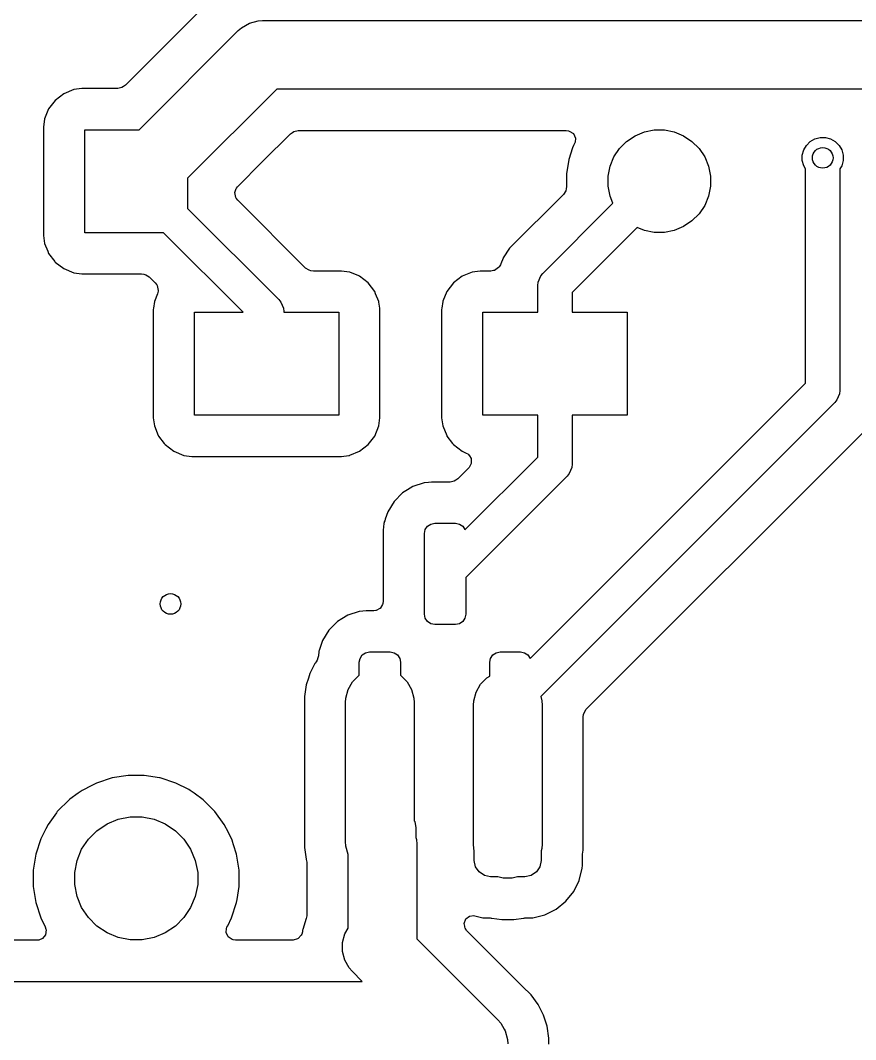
# Model space of a CAD drawing. Header units: inches. Extents: x 1.32 to 5.22, y -7.01 to -1.14.
# Drawn here: x 3.851 to 4.33, y -5.801 to -5.216 of the extents above; entities that cross this region are included whole.
import ezdxf

# ---------------------------------------------------------------- set-up
doc = ezdxf.new("R2010")
doc.units = ezdxf.units.IN
doc.header["$MEASUREMENT"] = 0
doc.layers.add('B.Cu', color=153, linetype='CONTINUOUS', true_color=0x4d7fc4)

msp = doc.modelspace()

# ---------------------------------------------------------------- linework, layer by layer
at = {"layer": 'B.Cu', "linetype": 'CONTINUOUS'}
for p, q in [((3.96172, -5.203), (3.91114, -5.25357)), ((3.97584, -5.2223), (3.97778, -5.2206)), ((3.97778, -5.2206), (3.98223, -5.21803)), ((3.97778, -5.2206), (3.97778, -5.2206)), ((3.98223, -5.21803), (3.9824, -5.21799)), ((3.9824, -5.21799), (3.98719, -5.2167)), ((3.98719, -5.2167), (3.98976, -5.21654)), ((3.98719, -5.2167), (3.98719, -5.2167)), ((3.98976, -5.21654), (5.03937, -5.21654)), ((3.91901, -5.27913), (3.97584, -5.2223)), ((3.88162, -5.2561), (3.87587, -5.25848)), ((3.88625, -5.25549), (3.88162, -5.2561)), ((3.88162, -5.2561), (3.88162, -5.2561)), ((3.88162, -5.2561), (3.88162, -5.2561)), ((3.90678, -5.25549), (3.88625, -5.25549)), ((3.90912, -5.25489), (3.90678, -5.25549)), ((3.91003, -5.2544), (3.90912, -5.25489)), ((3.91114, -5.25357), (3.91003, -5.2544)), ((3.99792, -5.25591), (3.94685, -5.30697)), ((5.03122, -5.25591), (3.99792, -5.25591)), ((3.87093, -5.26227), (3.86714, -5.26721)), ((3.87587, -5.25848), (3.87093, -5.26227)), ((3.86714, -5.26721), (3.86483, -5.2728)), ((3.86476, -5.27296), (3.86415, -5.27758)), ((3.86478, -5.27292), (3.86476, -5.27296)), ((3.86483, -5.2728), (3.86478, -5.27292)), ((3.86415, -5.27758), (3.86415, -5.27758)), ((3.86415, -5.27758), (3.86415, -5.33974)), ((3.8878, -5.33819), (3.8878, -5.27913)), ((3.8878, -5.27913), (3.91901, -5.27913)), ((4.00781, -5.28014), (4.01015, -5.27955)), ((4.01015, -5.27955), (4.16382, -5.27955)), ((4.16382, -5.27955), (4.16519, -5.27974)), ((4.16519, -5.27974), (4.16572, -5.2799)), ((4.16572, -5.2799), (4.16803, -5.28139)), ((4.20875, -5.28041), (4.21443, -5.27928)), ((4.21443, -5.27928), (4.22022, -5.27928)), ((4.22022, -5.27928), (4.22589, -5.28041)), ((3.98983, -5.29743), (4.00578, -5.28147)), ((4.00578, -5.28147), (4.0069, -5.28064)), ((4.0069, -5.28064), (4.00781, -5.28014)), ((4.16803, -5.28139), (4.16917, -5.28389)), ((4.16919, -5.28402), (4.16901, -5.28619)), ((4.16917, -5.28389), (4.16917, -5.28389)), ((4.16917, -5.28389), (4.16919, -5.28402)), ((4.1945, -5.28993), (4.19859, -5.28584)), ((4.19859, -5.28584), (4.2034, -5.28262)), ((4.2034, -5.28262), (4.20875, -5.28041)), ((4.22589, -5.28041), (4.23124, -5.28262)), ((4.23124, -5.28262), (4.23605, -5.28584)), ((4.23605, -5.28584), (4.24015, -5.28993)), ((4.30383, -5.28591), (4.3065, -5.28436)), ((4.3065, -5.28436), (4.30948, -5.28357)), ((4.30948, -5.28357), (4.31257, -5.28357)), ((4.31257, -5.28357), (4.31554, -5.28436)), ((4.31554, -5.28436), (4.31821, -5.28591)), ((4.16762, -5.28959), (4.16546, -5.29621)), ((4.16805, -5.28825), (4.16762, -5.28959)), ((4.16868, -5.287), (4.16805, -5.28825)), ((4.16805, -5.28825), (4.16805, -5.28825)), ((4.16805, -5.28825), (4.16805, -5.28825)), ((4.16899, -5.28626), (4.16868, -5.287)), ((4.16901, -5.28619), (4.16899, -5.28626)), ((4.19128, -5.29474), (4.1945, -5.28993)), ((4.24015, -5.28993), (4.24336, -5.29474)), ((4.29931, -5.29373), (4.30011, -5.29076)), ((4.30011, -5.29076), (4.30165, -5.28809)), ((4.30165, -5.28809), (4.30383, -5.28591)), ((4.31821, -5.28591), (4.32039, -5.28809)), ((4.32039, -5.28809), (4.32194, -5.29076)), ((4.32194, -5.29076), (4.32273, -5.29373)), ((3.97546, -5.3118), (3.98983, -5.29743)), ((4.16546, -5.29621), (4.16415, -5.30448)), ((4.18907, -5.30009), (4.19128, -5.29474)), ((4.24336, -5.29474), (4.24558, -5.30009)), ((4.29931, -5.29682), (4.29931, -5.29373)), ((4.30011, -5.2998), (4.29931, -5.29682)), ((4.32273, -5.29682), (4.32194, -5.2998)), ((4.32273, -5.29373), (4.32273, -5.29682)), ((4.18794, -5.30577), (4.18907, -5.30009)), ((4.24558, -5.30009), (4.24671, -5.30577)), ((4.30118, -5.30165), (4.30011, -5.2998)), ((4.30118, -5.42456), (4.30118, -5.30165)), ((4.32194, -5.2998), (4.32087, -5.30165)), ((4.32087, -5.30165), (4.32087, -5.42864)), ((3.94685, -5.30697), (3.94685, -5.32427)), ((4.16415, -5.30448), (4.16415, -5.31175)), ((4.18794, -5.31156), (4.18794, -5.30577)), ((4.24671, -5.30577), (4.24671, -5.31156)), ((3.97388, -5.31516), (3.97464, -5.31287)), ((3.97464, -5.31287), (3.9748, -5.31261)), ((3.9748, -5.31261), (3.97546, -5.3118)), ((4.16366, -5.31412), (4.16243, -5.3162)), ((4.16396, -5.31313), (4.16366, -5.31412)), ((4.16415, -5.31175), (4.16396, -5.31313)), ((4.18907, -5.31723), (4.18794, -5.31156)), ((4.24671, -5.31156), (4.24558, -5.31723)), ((3.97387, -5.31523), (3.97388, -5.31516)), ((3.97446, -5.31792), (3.97387, -5.31523)), ((3.97475, -5.31846), (3.97446, -5.31792)), ((3.97558, -5.31957), (3.97475, -5.31846)), ((4.01451, -5.35849), (3.97558, -5.31957)), ((4.16243, -5.3162), (4.13147, -5.34716)), ((4.19076, -5.32131), (4.18907, -5.31723)), ((4.24558, -5.31723), (4.24336, -5.32258)), ((3.94685, -5.32427), (3.99909, -5.3765)), ((4.15052, -5.36154), (4.19076, -5.32131)), ((4.24336, -5.32258), (4.24015, -5.32739)), ((4.23605, -5.33149), (4.23124, -5.3347)), ((4.24015, -5.32739), (4.23605, -5.33149)), ((3.93293, -5.33819), (3.8878, -5.33819)), ((3.9786, -5.38386), (3.93293, -5.33819)), ((4.20467, -5.33523), (4.16732, -5.37258)), ((4.20875, -5.33692), (4.20467, -5.33523)), ((4.21443, -5.33805), (4.20875, -5.33692)), ((4.22022, -5.33805), (4.21443, -5.33805)), ((4.22589, -5.33692), (4.22022, -5.33805)), ((4.23124, -5.3347), (4.22589, -5.33692)), ((3.86415, -5.33974), (3.86476, -5.34436)), ((3.86476, -5.34436), (3.86476, -5.34436)), ((3.86476, -5.34436), (3.86476, -5.34436)), ((3.86476, -5.34436), (3.86476, -5.34436)), ((3.86476, -5.34436), (3.86659, -5.34877)), ((3.86659, -5.34877), (3.86714, -5.35011)), ((3.86714, -5.35011), (3.87071, -5.35476)), ((4.13147, -5.34716), (4.12781, -5.35264)), ((4.13147, -5.34716), (4.13147, -5.34716)), ((3.87071, -5.35476), (3.87093, -5.35505)), ((3.87093, -5.35505), (3.87587, -5.35884)), ((4.12642, -5.35599), (4.12619, -5.35655)), ((4.12774, -5.3528), (4.12642, -5.35599)), ((4.12642, -5.35599), (4.12642, -5.35599)), ((4.12642, -5.35599), (4.12642, -5.35599)), ((4.12778, -5.3527), (4.12774, -5.3528)), ((4.12781, -5.35264), (4.12778, -5.3527)), ((3.87587, -5.35884), (3.88162, -5.36122)), ((3.88162, -5.36122), (3.88625, -5.36183)), ((3.88625, -5.36183), (3.92041, -5.36183)), ((3.92041, -5.36183), (3.92179, -5.36203)), ((4.01659, -5.35973), (4.01451, -5.35849)), ((4.01758, -5.36002), (4.01659, -5.35973)), ((4.01896, -5.36022), (4.01758, -5.36002)), ((4.03501, -5.36022), (4.01896, -5.36022)), ((4.03502, -5.36022), (4.03501, -5.36022)), ((4.03501, -5.36022), (4.03501, -5.36022)), ((4.03501, -5.36022), (4.03501, -5.36022)), ((4.03509, -5.36023), (4.03502, -5.36022)), ((4.03964, -5.36082), (4.03509, -5.36023)), ((4.03968, -5.36084), (4.03964, -5.36082)), ((4.0398, -5.36089), (4.03968, -5.36084)), ((4.04496, -5.36303), (4.0398, -5.36089)), ((4.10997, -5.36083), (4.10422, -5.36321)), ((4.11459, -5.36022), (4.10997, -5.36082)), ((4.10997, -5.36082), (4.10997, -5.36082)), ((4.10997, -5.36082), (4.10997, -5.36083)), ((4.12078, -5.36022), (4.11459, -5.36022)), ((4.12232, -5.35997), (4.12078, -5.36022)), ((4.12283, -5.3598), (4.12232, -5.35997)), ((4.12509, -5.35823), (4.12283, -5.3598)), ((4.12548, -5.35775), (4.12509, -5.35823)), ((4.12619, -5.35655), (4.12548, -5.35775)), ((4.1493, -5.36304), (4.15052, -5.36154)), ((3.92179, -5.36203), (3.92278, -5.36232)), ((3.92278, -5.36232), (3.92486, -5.36355)), ((3.92486, -5.36355), (3.92824, -5.36694)), ((3.92824, -5.36694), (3.92908, -5.36805)), ((4.04539, -5.36321), (4.04496, -5.36303)), ((4.05033, -5.367), (4.04539, -5.36321)), ((4.04539, -5.36321), (4.04539, -5.36321)), ((4.04539, -5.36321), (4.04539, -5.36321)), ((4.05412, -5.37194), (4.05033, -5.367)), ((4.09928, -5.367), (4.09549, -5.37194)), ((4.10422, -5.36321), (4.09928, -5.367)), ((4.14764, -5.3685), (4.14783, -5.36658)), ((4.14783, -5.36658), (4.1493, -5.36304)), ((4.1493, -5.36304), (4.1493, -5.36304)), ((3.92956, -5.37333), (3.92775, -5.37769)), ((3.92908, -5.36805), (3.92937, -5.36859)), ((3.92937, -5.36859), (3.92996, -5.37128)), ((3.92992, -5.37181), (3.92956, -5.37333)), ((3.92996, -5.37128), (3.92992, -5.37181)), ((4.05466, -5.37325), (4.05412, -5.37194)), ((4.0565, -5.37769), (4.05466, -5.37325)), ((4.09549, -5.37194), (4.09317, -5.37753)), ((4.14764, -5.38386), (4.14764, -5.3685)), ((4.16732, -5.37258), (4.16732, -5.38386)), ((3.92775, -5.37769), (3.92725, -5.38148)), ((3.92775, -5.37769), (3.92775, -5.37769)), ((3.92775, -5.37769), (3.92775, -5.37769)), ((3.92775, -5.37769), (3.92775, -5.37769)), ((3.99909, -5.3765), (4.00031, -5.378)), ((4.00031, -5.378), (4.00178, -5.38154)), ((4.0565, -5.37771), (4.0565, -5.37769)), ((4.05652, -5.37781), (4.0565, -5.37771)), ((4.05653, -5.37784), (4.05652, -5.37781)), ((4.05654, -5.378), (4.05653, -5.37784)), ((4.057, -5.38148), (4.05654, -5.378)), ((4.09311, -5.37769), (4.09261, -5.38148)), ((4.09312, -5.37764), (4.09311, -5.37769)), ((4.09317, -5.37753), (4.09312, -5.37764)), ((3.92725, -5.38148), (3.92715, -5.38231)), ((3.92715, -5.38231), (3.92715, -5.38231)), ((3.92715, -5.38231), (3.92715, -5.44446)), ((3.95079, -5.44291), (3.95079, -5.38386)), ((3.95079, -5.38386), (3.9786, -5.38386)), ((4.00178, -5.38154), (4.00178, -5.38154)), ((4.00178, -5.38154), (4.00197, -5.38346)), ((4.00197, -5.38346), (4.00197, -5.38386)), ((4.00197, -5.38386), (4.03346, -5.38386)), ((4.03346, -5.38386), (4.03346, -5.44291)), ((4.05711, -5.38231), (4.057, -5.38148)), ((4.05711, -5.44446), (4.05711, -5.38231)), ((4.05711, -5.38231), (4.05711, -5.38231)), ((4.05711, -5.38231), (4.05711, -5.38231)), ((4.09261, -5.38148), (4.0925, -5.38231)), ((4.0925, -5.38231), (4.0925, -5.38231)), ((4.0925, -5.38231), (4.0925, -5.44446)), ((4.11614, -5.44291), (4.11614, -5.38386)), ((4.11614, -5.38386), (4.14764, -5.38386)), ((4.16732, -5.38386), (4.19882, -5.38386)), ((4.19882, -5.38386), (4.19882, -5.44291)), ((4.14327, -5.58248), (4.30118, -5.42456)), ((4.32068, -5.43056), (4.31921, -5.43411)), ((4.32087, -5.42864), (4.32068, -5.43056)), ((4.32068, -5.43056), (4.32068, -5.43056)), ((4.31798, -5.4356), (4.14929, -5.60429)), ((4.31921, -5.43411), (4.31798, -5.4356)), ((4.03346, -5.44291), (3.95079, -5.44291)), ((4.14764, -5.44291), (4.11614, -5.44291)), ((4.14764, -5.46689), (4.14764, -5.44291)), ((4.19882, -5.44291), (4.16732, -5.44291)), ((4.16732, -5.44291), (4.16732, -5.47096)), ((3.92715, -5.44446), (3.92775, -5.44908)), ((3.92775, -5.44908), (3.92775, -5.44908)), ((3.92775, -5.44908), (3.92775, -5.44908)), ((3.92775, -5.44908), (3.92775, -5.44909)), ((3.92775, -5.44909), (3.93003, -5.45458)), ((4.05412, -5.45484), (4.0565, -5.44909)), ((4.0565, -5.44909), (4.05711, -5.44446)), ((4.0925, -5.44446), (4.09311, -5.44908)), ((4.09311, -5.44908), (4.09311, -5.44908)), ((4.09311, -5.44908), (4.09311, -5.44908)), ((4.09311, -5.44908), (4.09311, -5.44909)), ((4.09311, -5.44909), (4.09538, -5.45458)), ((3.93003, -5.45458), (3.93014, -5.45484)), ((3.93014, -5.45484), (3.93014, -5.45484)), ((3.93014, -5.45484), (3.93346, -5.45917)), ((4.05033, -5.45977), (4.05412, -5.45484)), ((4.09538, -5.45458), (4.09549, -5.45484)), ((4.09549, -5.45484), (4.09549, -5.45484)), ((4.09549, -5.45484), (4.09881, -5.45917)), ((4.17546, -5.61156), (4.33703, -5.44999)), ((3.93346, -5.45917), (3.93393, -5.45977)), ((3.93393, -5.45977), (3.93886, -5.46356)), ((4.04539, -5.46356), (4.05033, -5.45977)), ((4.09881, -5.45917), (4.09928, -5.45977)), ((4.09928, -5.45977), (4.10422, -5.46356)), ((3.93886, -5.46356), (3.94462, -5.46595)), ((3.94462, -5.46595), (3.94924, -5.46656)), ((3.94924, -5.46656), (4.03501, -5.46656)), ((4.03501, -5.46656), (4.03932, -5.46599)), ((4.03501, -5.46656), (4.03501, -5.46656)), ((4.03501, -5.46656), (4.03501, -5.46656)), ((4.03932, -5.46599), (4.03948, -5.46598)), ((4.03948, -5.46598), (4.03964, -5.46595)), ((4.03964, -5.46595), (4.03979, -5.46588)), ((4.03979, -5.46588), (4.04539, -5.46356)), ((4.10422, -5.46356), (4.10623, -5.4644)), ((4.10587, -5.50866), (4.14764, -5.46689)), ((4.10623, -5.4644), (4.10652, -5.46463)), ((4.10652, -5.46463), (4.10743, -5.46511)), ((4.10743, -5.46511), (4.10785, -5.46545)), ((4.10785, -5.46545), (4.10825, -5.46603)), ((4.10825, -5.46603), (4.10837, -5.46612)), ((4.10837, -5.46612), (4.10842, -5.46627)), ((4.10842, -5.46627), (4.10942, -5.46771)), ((4.10819, -5.4729), (4.10174, -5.47935)), ((4.10947, -5.47066), (4.10819, -5.4729)), ((4.10942, -5.46771), (4.10952, -5.47046)), ((4.10952, -5.47046), (4.10947, -5.47066)), ((4.10952, -5.47046), (4.10952, -5.47046)), ((4.16713, -5.47288), (4.16566, -5.47643)), ((4.16732, -5.47096), (4.16713, -5.47288)), ((4.16713, -5.47288), (4.16713, -5.47288)), ((4.16444, -5.47792), (4.1063, -5.53607)), ((4.16566, -5.47643), (4.16444, -5.47792)), ((4.07601, -5.48387), (4.073, -5.48572)), ((4.08256, -5.4817), (4.07601, -5.48387)), ((4.07601, -5.48387), (4.07601, -5.48387)), ((4.07601, -5.48387), (4.07601, -5.48387)), ((4.08257, -5.48169), (4.08256, -5.4817)), ((4.08499, -5.48144), (4.08257, -5.48169)), ((4.08257, -5.48169), (4.08257, -5.48169)), ((4.08257, -5.48169), (4.08257, -5.48169)), ((4.08257, -5.48169), (4.08257, -5.48169)), ((4.08661, -5.48128), (4.08499, -5.48144)), ((4.09738, -5.48128), (4.08661, -5.48128)), ((4.08661, -5.48128), (4.08661, -5.48128)), ((4.09972, -5.48068), (4.09738, -5.48128)), ((4.10063, -5.48019), (4.09972, -5.48068)), ((4.10174, -5.47935), (4.10063, -5.48019)), ((4.07013, -5.48749), (4.06525, -5.49238)), ((4.073, -5.48572), (4.07013, -5.48749)), ((4.06525, -5.49238), (4.06162, -5.49825)), ((4.06162, -5.49825), (4.06018, -5.50262)), ((4.06162, -5.49825), (4.06162, -5.49825)), ((4.06162, -5.49825), (4.06162, -5.49825)), ((4.05942, -5.50506), (4.05904, -5.50886)), ((4.05943, -5.50492), (4.05942, -5.50506)), ((4.05946, -5.50467), (4.05943, -5.50492)), ((4.05952, -5.5041), (4.05946, -5.50467)), ((4.05985, -5.50359), (4.05952, -5.5041)), ((4.06018, -5.50262), (4.05985, -5.50359)), ((4.08313, -5.50857), (4.08441, -5.50665)), ((4.08441, -5.50665), (4.08632, -5.50537)), ((4.08632, -5.50537), (4.08858, -5.50492)), ((4.08858, -5.50492), (4.10039, -5.50492)), ((4.10039, -5.50492), (4.10265, -5.50537)), ((4.10265, -5.50537), (4.10457, -5.50665)), ((4.10457, -5.50665), (4.10585, -5.50857)), ((4.05904, -5.50886), (4.05904, -5.54951)), ((4.08268, -5.51083), (4.08313, -5.50857)), ((4.08268, -5.55709), (4.08268, -5.51083)), ((4.10585, -5.50857), (4.10587, -5.50866)), ((4.1063, -5.53607), (4.1063, -5.55709)), ((4.05712, -5.55384), (4.05496, -5.55492)), ((4.05718, -5.55379), (4.05712, -5.55384)), ((4.05866, -5.55148), (4.05718, -5.55379)), ((4.05882, -5.55096), (4.05866, -5.55148)), ((4.05884, -5.55089), (4.05882, -5.55096)), ((4.05904, -5.54951), (4.05884, -5.55089)), ((4.03518, -5.5598), (4.03273, -5.56131)), ((4.03861, -5.55768), (4.03518, -5.5598)), ((4.04516, -5.55551), (4.03861, -5.55768)), ((4.03861, -5.55768), (4.03861, -5.55768)), ((4.03861, -5.55768), (4.03861, -5.55768)), ((4.04517, -5.55551), (4.04516, -5.55551)), ((4.04736, -5.55529), (4.04517, -5.55551)), ((4.04517, -5.55551), (4.04517, -5.55551)), ((4.04517, -5.55551), (4.04517, -5.55551)), ((4.04517, -5.55551), (4.04517, -5.55551)), ((4.04921, -5.5551), (4.04736, -5.55529)), ((4.05363, -5.5551), (4.04921, -5.5551)), ((4.04921, -5.5551), (4.04921, -5.5551)), ((4.05467, -5.55499), (4.05363, -5.5551)), ((4.05496, -5.55492), (4.05467, -5.55499)), ((4.08313, -5.55935), (4.08268, -5.55709)), ((4.08441, -5.56126), (4.08313, -5.55935)), ((4.10585, -5.55935), (4.10457, -5.56126)), ((4.1063, -5.55709), (4.10585, -5.55935)), ((4.02785, -5.56619), (4.02422, -5.57207)), ((4.03273, -5.56131), (4.02785, -5.56619)), ((4.08632, -5.56254), (4.08441, -5.56126)), ((4.08858, -5.56299), (4.08632, -5.56254)), ((4.10039, -5.56299), (4.08858, -5.56299)), ((4.10265, -5.56254), (4.10039, -5.56299)), ((4.10457, -5.56126), (4.10265, -5.56254)), ((4.02422, -5.57208), (4.02232, -5.57781)), ((4.02422, -5.57207), (4.02422, -5.57208)), ((4.02422, -5.57208), (4.02422, -5.57208)), ((4.02232, -5.57781), (4.02214, -5.57834)), ((4.02232, -5.57781), (4.02232, -5.57781)), ((4.02107, -5.58335), (4.02046, -5.58448)), ((4.02151, -5.58219), (4.02107, -5.58335)), ((4.02181, -5.58094), (4.02151, -5.58219)), ((4.02205, -5.57856), (4.02181, -5.58094)), ((4.02214, -5.57834), (4.02205, -5.57856)), ((4.04528, -5.58465), (4.04573, -5.58239)), ((4.04573, -5.58239), (4.04701, -5.58047)), ((4.04701, -5.58047), (4.04892, -5.57919)), ((4.04892, -5.57919), (4.05118, -5.57874)), ((4.05118, -5.57874), (4.06299, -5.57874)), ((4.06299, -5.57874), (4.06525, -5.57919)), ((4.06525, -5.57919), (4.06717, -5.58047)), ((4.06717, -5.58047), (4.06845, -5.58239)), ((4.06845, -5.58239), (4.0689, -5.58465)), ((4.12008, -5.58465), (4.12053, -5.58239)), ((4.12053, -5.58239), (4.12181, -5.58047)), ((4.12181, -5.58047), (4.12372, -5.57919)), ((4.12372, -5.57919), (4.12598, -5.57874)), ((4.12598, -5.57874), (4.1378, -5.57874)), ((4.1378, -5.57874), (4.14006, -5.57919)), ((4.14006, -5.57919), (4.14197, -5.58047)), ((4.14197, -5.58047), (4.14325, -5.58239)), ((4.14325, -5.58239), (4.14327, -5.58248)), ((4.01986, -5.58541), (4.01693, -5.59114)), ((4.01995, -5.58517), (4.01986, -5.58541)), ((4.02046, -5.58448), (4.01995, -5.58517)), ((4.04528, -5.59206), (4.04528, -5.58465)), ((4.0689, -5.58465), (4.0689, -5.59206)), ((4.12008, -5.59268), (4.12008, -5.58465)), ((4.01609, -5.59375), (4.01483, -5.59763)), ((4.01693, -5.59114), (4.01609, -5.59375)), ((4.01693, -5.59114), (4.01693, -5.59114)), ((4.01693, -5.59114), (4.01693, -5.59114)), ((4.0389, -5.60024), (4.04147, -5.59579)), ((4.04147, -5.59579), (4.0451, -5.59216)), ((4.0451, -5.59216), (4.04528, -5.59206)), ((4.0689, -5.59206), (4.06907, -5.59216)), ((4.06907, -5.59216), (4.0727, -5.59579)), ((4.0727, -5.59579), (4.07527, -5.60024)), ((4.1148, -5.59727), (4.11843, -5.59363)), ((4.11843, -5.59363), (4.12008, -5.59268)), ((4.01483, -5.59763), (4.01376, -5.60437)), ((4.03757, -5.60521), (4.0389, -5.60024)), ((4.07527, -5.60024), (4.0766, -5.60521)), ((4.11223, -5.60172), (4.1148, -5.59727)), ((4.01376, -5.60437), (4.01376, -5.69091)), ((4.0374, -5.60778), (4.03757, -5.60521)), ((4.0766, -5.60521), (4.07677, -5.60778)), ((4.11073, -5.60925), (4.1109, -5.60668)), ((4.1109, -5.60668), (4.11223, -5.60172)), ((4.14929, -5.60429), (4.14993, -5.60668)), ((4.14993, -5.60668), (4.1501, -5.60925)), ((4.0374, -5.6875), (4.0374, -5.60778)), ((4.07677, -5.60778), (4.07677, -5.67564)), ((4.11073, -5.68898), (4.11073, -5.60925)), ((4.1501, -5.60925), (4.1501, -5.68898)), ((4.17423, -5.61363), (4.17546, -5.61156)), ((4.17374, -5.616), (4.17394, -5.61463)), ((4.17374, -5.63), (4.17374, -5.616)), ((4.17394, -5.61463), (4.17423, -5.61363)), ((4.17374, -5.69239), (4.17374, -5.63)), ((3.89465, -5.65391), (3.89186, -5.65533)), ((3.90349, -5.65104), (3.89465, -5.65391)), ((3.91267, -5.64959), (3.90349, -5.65104)), ((3.90349, -5.65104), (3.90349, -5.65104)), ((3.90349, -5.65104), (3.90349, -5.65104)), ((3.92197, -5.64959), (3.91267, -5.64959)), ((3.91267, -5.64959), (3.91267, -5.64959)), ((3.91267, -5.64959), (3.91267, -5.64959)), ((3.93064, -5.65096), (3.92197, -5.64959)), ((3.92197, -5.64959), (3.92197, -5.64959)), ((3.92197, -5.64959), (3.92197, -5.64959)), ((3.93116, -5.65104), (3.93064, -5.65096)), ((3.94, -5.65391), (3.93116, -5.65104)), ((3.94746, -5.65772), (3.94, -5.65391)), ((3.88407, -5.6598), (3.87931, -5.66326)), ((3.88636, -5.65814), (3.88407, -5.6598)), ((3.88407, -5.6598), (3.88407, -5.6598)), ((3.89186, -5.65533), (3.88636, -5.65814)), ((3.88636, -5.65814), (3.88636, -5.65814)), ((3.94828, -5.65814), (3.94746, -5.65772)), ((3.94746, -5.65772), (3.94746, -5.65772)), ((3.95057, -5.6598), (3.94828, -5.65814)), ((3.95581, -5.6636), (3.95057, -5.6598)), ((3.87901, -5.66342), (3.87209, -5.67035)), ((3.87931, -5.66326), (3.87901, -5.66342)), ((3.96238, -5.67018), (3.95581, -5.6636)), ((3.87162, -5.67107), (3.8668, -5.6777)), ((3.87192, -5.67064), (3.87162, -5.67107)), ((3.87209, -5.67035), (3.87192, -5.67064)), ((3.96785, -5.6777), (3.96238, -5.67018)), ((3.89484, -5.68127), (3.90062, -5.67741)), ((3.90062, -5.67741), (3.90704, -5.67475)), ((3.90704, -5.67475), (3.91385, -5.6734)), ((3.91385, -5.6734), (3.9208, -5.6734)), ((3.9208, -5.6734), (3.92761, -5.67475)), ((3.92761, -5.67475), (3.93403, -5.67741)), ((3.93403, -5.67741), (3.9398, -5.68127)), ((4.07677, -5.67564), (4.07704, -5.67605)), ((4.07704, -5.67605), (4.07776, -5.67963)), ((3.86556, -5.68012), (3.86258, -5.68598)), ((3.8668, -5.6777), (3.86556, -5.68012)), ((3.8668, -5.6777), (3.8668, -5.6777)), ((3.8668, -5.6777), (3.8668, -5.6777)), ((3.88993, -5.68618), (3.89484, -5.68127)), ((3.9398, -5.68127), (3.94471, -5.68618)), ((3.96891, -5.67978), (3.96785, -5.6777)), ((3.96913, -5.68022), (3.96891, -5.67978)), ((3.97194, -5.68573), (3.96913, -5.68022)), ((4.07776, -5.67963), (4.07776, -5.6852)), ((3.86258, -5.68598), (3.8597, -5.69483)), ((3.88607, -5.69196), (3.88993, -5.68618)), ((3.94471, -5.68618), (3.94857, -5.69196)), ((3.97198, -5.68579), (3.97194, -5.68573)), ((3.97205, -5.68594), (3.97198, -5.68579)), ((3.97209, -5.68602), (3.97205, -5.68594)), ((3.97213, -5.68617), (3.97209, -5.68602)), ((3.97252, -5.68737), (3.97213, -5.68617)), ((3.97252, -5.68738), (3.97252, -5.68737)), ((3.97318, -5.68939), (3.97252, -5.68738)), ((3.97252, -5.68738), (3.97252, -5.68738)), ((4.03757, -5.69007), (4.0374, -5.6875)), ((4.07776, -5.6852), (4.07808, -5.68641)), ((4.07808, -5.68641), (4.07825, -5.68898)), ((4.07825, -5.68898), (4.07825, -5.74332)), ((4.1109, -5.69155), (4.11073, -5.68898)), ((4.1501, -5.68898), (4.14993, -5.69155)), ((3.8597, -5.69483), (3.85825, -5.70401)), ((3.8597, -5.69483), (3.8597, -5.69483)), ((3.88342, -5.69838), (3.88607, -5.69196)), ((3.94857, -5.69196), (3.95123, -5.69838)), ((3.97494, -5.69483), (3.97318, -5.68939)), ((3.9764, -5.70401), (3.97494, -5.69483)), ((4.01376, -5.69091), (4.01483, -5.69765)), ((4.03888, -5.69495), (4.03757, -5.69007)), ((4.03888, -5.73713), (4.03888, -5.69495)), ((4.11122, -5.69275), (4.1109, -5.69155)), ((4.11122, -5.69833), (4.11122, -5.69275)), ((4.14993, -5.69155), (4.14961, -5.69275)), ((4.14961, -5.69275), (4.14961, -5.69833)), ((4.17329, -5.6953), (4.17334, -5.69492)), ((4.17334, -5.69492), (4.17335, -5.69483)), ((4.17335, -5.69483), (4.17374, -5.69239)), ((3.88206, -5.70519), (3.88342, -5.69838)), ((3.95123, -5.69838), (3.95259, -5.70519)), ((4.01483, -5.69765), (4.01483, -5.69765)), ((4.01483, -5.69765), (4.01483, -5.69765)), ((4.01483, -5.69765), (4.01488, -5.69781)), ((4.01488, -5.69781), (4.01506, -5.69855)), ((4.01506, -5.69855), (4.01518, -5.6993)), ((4.01518, -5.6993), (4.01524, -5.70006)), ((4.01524, -5.70006), (4.01524, -5.72941)), ((4.11193, -5.70191), (4.11122, -5.69833)), ((4.14961, -5.69833), (4.14889, -5.70191)), ((4.17325, -5.69607), (4.17326, -5.69569)), ((4.17325, -5.7012), (4.17325, -5.69607)), ((4.17326, -5.69569), (4.17329, -5.6953)), ((3.85825, -5.70401), (3.85825, -5.71331)), ((3.88206, -5.71213), (3.88206, -5.70519)), ((3.95259, -5.70519), (3.95259, -5.71213)), ((3.9764, -5.71331), (3.9764, -5.70401)), ((4.11396, -5.70494), (4.11193, -5.70191)), ((4.11699, -5.70697), (4.11396, -5.70494)), ((4.14687, -5.70494), (4.14383, -5.70697)), ((4.14889, -5.70191), (4.14687, -5.70494)), ((4.17141, -5.70977), (4.17314, -5.70281)), ((4.17314, -5.70281), (4.17325, -5.7012)), ((3.88342, -5.71895), (3.88206, -5.71213)), ((3.95259, -5.71213), (3.95123, -5.71895)), ((4.12057, -5.70768), (4.11699, -5.70697)), ((4.1248, -5.70768), (4.12057, -5.70768)), ((4.12784, -5.70849), (4.1248, -5.70768)), ((4.13298, -5.70849), (4.12784, -5.70849)), ((4.13603, -5.70768), (4.13298, -5.70849)), ((4.14026, -5.70768), (4.13603, -5.70768)), ((4.14383, -5.70697), (4.14026, -5.70768)), ((4.16822, -5.7162), (4.17141, -5.70977)), ((3.85825, -5.71331), (3.85933, -5.72014)), ((3.97523, -5.72067), (3.9764, -5.71331)), ((4.16372, -5.72179), (4.16822, -5.7162)), ((3.85933, -5.72014), (3.8597, -5.72249)), ((3.8597, -5.72249), (3.86258, -5.73134)), ((3.88607, -5.72536), (3.88342, -5.71895)), ((3.95123, -5.71895), (3.94857, -5.72536)), ((3.97207, -5.73134), (3.97494, -5.72249)), ((3.97494, -5.72249), (3.97523, -5.72067)), ((4.15813, -5.72629), (4.16372, -5.72179)), ((3.88993, -5.73114), (3.88607, -5.72536)), ((3.94857, -5.72536), (3.94471, -5.73114)), ((4.01518, -5.73017), (4.01506, -5.73092)), ((4.01524, -5.72941), (4.01518, -5.73017)), ((4.10636, -5.7319), (4.10856, -5.73025)), ((4.10856, -5.73025), (4.10861, -5.73024)), ((4.10861, -5.73024), (4.11073, -5.72995)), ((4.11073, -5.72995), (4.11078, -5.72995)), ((4.11078, -5.72995), (4.11154, -5.73008)), ((4.11154, -5.73008), (4.11609, -5.73121)), ((4.14474, -5.73121), (4.1517, -5.72948)), ((4.1517, -5.72948), (4.15813, -5.72629)), ((3.86258, -5.73134), (3.86258, -5.73134)), ((3.86258, -5.73134), (3.86258, -5.73134)), ((3.86258, -5.73134), (3.86513, -5.73635)), ((3.89484, -5.73605), (3.88993, -5.73114)), ((3.90062, -5.73991), (3.89484, -5.73605)), ((3.9398, -5.73605), (3.93403, -5.73991)), ((3.94471, -5.73114), (3.9398, -5.73605)), ((3.96938, -5.73662), (3.96982, -5.73576)), ((3.96982, -5.73576), (3.97207, -5.73134)), ((4.01488, -5.73167), (4.01286, -5.73789)), ((4.01506, -5.73092), (4.01488, -5.73167)), ((4.1054, -5.73448), (4.10636, -5.7319)), ((4.10573, -5.736), (4.1054, -5.73448)), ((4.10571, -5.73626), (4.10573, -5.736)), ((4.11609, -5.73121), (4.1177, -5.73132)), ((4.1177, -5.73132), (4.1204, -5.73132)), ((4.1204, -5.73132), (4.12098, -5.73136)), ((4.12098, -5.73136), (4.12136, -5.73141)), ((4.12136, -5.73141), (4.127, -5.7323)), ((4.127, -5.7323), (4.127, -5.7323)), ((4.127, -5.7323), (4.13382, -5.7323)), ((4.13382, -5.7323), (4.13947, -5.73141)), ((4.13382, -5.7323), (4.13382, -5.7323)), ((4.13947, -5.73141), (4.13985, -5.73136)), ((4.13985, -5.73136), (4.13989, -5.73136)), ((4.13989, -5.73136), (4.14023, -5.73133)), ((4.14023, -5.73133), (4.14061, -5.73132)), ((4.14061, -5.73132), (4.1442, -5.73132)), ((4.1442, -5.73132), (4.14424, -5.7313)), ((4.14424, -5.7313), (4.14452, -5.73124)), ((4.14452, -5.73124), (4.14474, -5.73121)), ((4.14474, -5.73121), (4.14474, -5.73121)), ((4.14474, -5.73121), (4.14474, -5.73121)), ((3.8654, -5.74094), (3.86369, -5.74309)), ((3.86513, -5.73635), (3.86558, -5.73767)), ((3.86568, -5.7382), (3.8654, -5.74094)), ((3.86558, -5.73767), (3.86568, -5.7382)), ((3.90704, -5.74257), (3.90062, -5.73991)), ((3.93403, -5.73991), (3.92761, -5.74257)), ((3.96887, -5.7396), (3.96905, -5.73743)), ((3.96888, -5.73968), (3.96887, -5.7396)), ((3.96889, -5.73973), (3.96888, -5.73968)), ((3.97003, -5.74224), (3.96889, -5.73973)), ((3.96905, -5.73743), (3.96908, -5.73736)), ((3.96908, -5.73736), (3.96938, -5.73662)), ((4.01197, -5.74115), (4.01014, -5.7432)), ((4.01223, -5.74059), (4.01197, -5.74115)), ((4.01264, -5.73926), (4.01223, -5.74059)), ((4.0128, -5.73827), (4.01264, -5.73926)), ((4.01286, -5.73789), (4.0128, -5.73827)), ((4.0128, -5.73827), (4.0128, -5.73827)), ((4.0128, -5.73827), (4.0128, -5.73827)), ((4.0356, -5.74546), (4.03693, -5.7405)), ((4.03693, -5.7405), (4.03888, -5.73713)), ((4.10583, -5.73648), (4.10571, -5.73626)), ((4.10598, -5.73717), (4.10583, -5.73648)), ((4.10609, -5.73736), (4.10598, -5.73717)), ((4.1062, -5.73756), (4.10609, -5.73736)), ((4.10684, -5.73832), (4.1062, -5.73756)), ((4.10703, -5.73867), (4.10684, -5.73832)), ((4.12271, -5.75435), (4.10703, -5.73867)), ((3.8607, -5.74407), (3.72889, -5.74407)), ((3.8615, -5.74401), (3.8607, -5.74407)), ((3.86157, -5.744), (3.8615, -5.74401)), ((3.86359, -5.74317), (3.86157, -5.744)), ((3.86369, -5.74309), (3.86359, -5.74317)), ((3.86369, -5.74309), (3.86369, -5.74309)), ((3.91385, -5.74392), (3.90704, -5.74257)), ((3.9208, -5.74392), (3.91385, -5.74392)), ((3.92761, -5.74257), (3.9208, -5.74392)), ((3.97235, -5.74372), (3.97003, -5.74224)), ((3.97287, -5.74388), (3.97235, -5.74372)), ((3.97425, -5.74407), (3.97287, -5.74388)), ((4.00733, -5.74407), (3.97425, -5.74407)), ((4.00992, -5.74334), (4.00733, -5.74407)), ((4.01014, -5.7432), (4.00992, -5.74334)), ((4.0356, -5.7506), (4.0356, -5.74546)), ((4.07825, -5.74332), (4.10841, -5.77348)), ((4.03693, -5.75556), (4.0356, -5.7506)), ((4.0395, -5.76001), (4.03693, -5.75556)), ((4.13895, -5.77059), (4.12271, -5.75435)), ((4.12271, -5.75435), (4.12271, -5.75435)), ((4.0412, -5.76195), (4.0395, -5.76001)), ((4.04696, -5.76772), (4.0412, -5.76195)), ((3.70079, -5.76772), (4.04696, -5.76772)), ((4.14378, -5.77542), (4.13895, -5.77059)), ((4.10841, -5.77348), (4.10841, -5.77348)), ((4.10841, -5.77348), (4.12465, -5.78972)), ((4.14778, -5.78093), (4.14378, -5.77542)), ((4.15088, -5.78701), (4.14778, -5.78093)), ((4.15299, -5.7935), (4.15088, -5.78701)), ((4.12465, -5.78972), (4.12635, -5.79166)), ((4.12635, -5.79166), (4.12635, -5.79166)), ((4.12635, -5.79166), (4.12833, -5.7951)), ((4.15406, -5.80023), (4.15299, -5.7935)), ((4.12833, -5.7951), (4.12891, -5.79611)), ((4.12891, -5.79611), (4.13024, -5.80107)), ((4.15406, -5.80368), (4.15406, -5.80023)), ((4.13024, -5.80107), (4.13024, -5.80107)), ((4.13024, -5.80107), (4.13041, -5.80364))]:
    msp.add_line(p, q, dxfattribs=at)
at = {"layer": 'B.Cu'}
for centre in [(4.31102, -5.29528), (3.93701, -5.55118)]:
    msp.add_circle(centre, 0.00591, dxfattribs=at)

doc.saveas('drawing.dxf')
